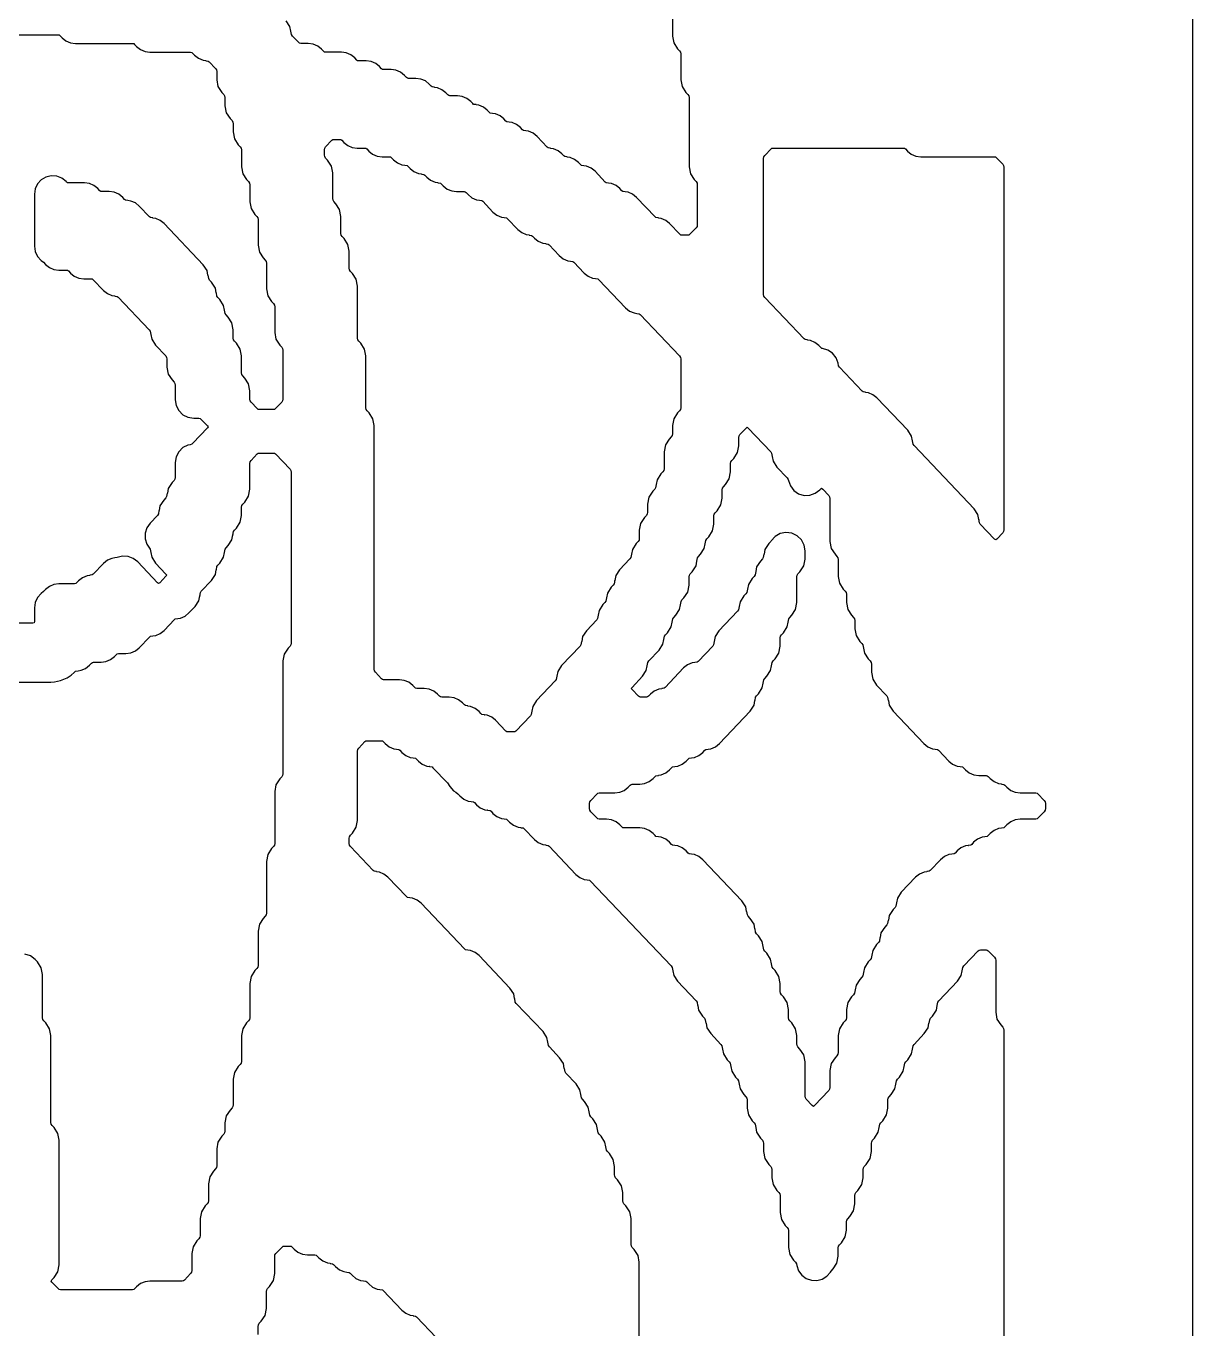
# Model space of a CAD drawing. Header units: millimetres. Extents: x 10 to 410, y 18 to 283.
# Drawn here: x 179.63 to 211.27, y 215.63 to 250.95 of the extents above; entities that cross this region are included whole.
import ezdxf

# ---------------------------------------------------------------- set-up
doc = ezdxf.new("R2010")
doc.units = ezdxf.units.MM
doc.layers.add('CUT', color=1, linetype='Continuous')

msp = doc.modelspace()

# ---------------------------------------------------------------- linework, layer by layer
at = {"layer": 'CUT'}
for points in [[(190.134, 157), (198.134, 157), (198.134, 160), (211.2679, 160), (211.2679, 280), (198.134, 280), (198.134, 283), (190.134, 283), (190.134, 280), (169.134, 280), (169.134, 283), (161.134, 283), (161.134, 280), (148, 280), (148, 160), (161.134, 160), (161.134, 157), (169.134, 157), (169.134, 160), (190.134, 160)], [(187.9805, 247.8819), (188.1375, 247.8819), (188.1694, 247.8775), (188.1946, 247.8573), (188.2481, 247.801), (188.3533, 247.7168), (188.477, 247.6637), (188.6105, 247.6456), (188.8115, 247.6456), (188.8434, 247.6412), (188.8686, 247.6211), (188.9221, 247.5648), (189.0273, 247.4805), (189.151, 247.4274), (189.2845, 247.4093), (189.4855, 247.4093), (189.5174, 247.4049), (189.5426, 247.3848), (189.5961, 247.3285), (189.7013, 247.2442), (189.825, 247.1911), (189.9017, 247.1807), (189.9013, 247.1776), (189.9668, 247.1687), (189.9919, 247.1485), (190.0455, 247.0922), (190.1506, 247.008), (190.2744, 246.9549), (190.351, 246.9444), (190.3506, 246.9413), (190.4161, 246.9324), (190.4413, 246.9122), (190.4948, 246.8559), (190.5999, 246.7717), (190.7237, 246.7186), (190.8004, 246.7081), (190.8, 246.705), (190.8654, 246.6961), (190.8906, 246.6759), (190.9441, 246.6196), (191.0493, 246.5354), (191.173, 246.4823), (191.3065, 246.4641), (191.5075, 246.4641), (191.5394, 246.4598), (191.5646, 246.4396), (191.6181, 246.3833), (191.7233, 246.2991), (191.847, 246.246), (191.9237, 246.2356), (191.9233, 246.2324), (191.9888, 246.2235), (192.0139, 246.2033), (192.2921, 245.9107), (192.3973, 245.8265), (192.521, 245.7734), (192.5977, 245.763), (192.5973, 245.7598), (192.6628, 245.7509), (192.6879, 245.7308), (192.9661, 245.4382), (193.0713, 245.3539), (193.195, 245.3008), (193.2717, 245.2904), (193.2713, 245.2873), (193.3368, 245.2784), (193.3619, 245.2582), (193.4155, 245.2019), (193.5206, 245.1177), (193.6444, 245.0646), (193.721, 245.0541), (193.7206, 245.051), (193.7861, 245.0421), (193.8113, 245.0219), (194.0895, 244.7293), (194.1946, 244.6451), (194.3184, 244.592), (194.395, 244.5816), (194.3946, 244.5784), (194.4601, 244.5695), (194.4853, 244.5493), (194.7635, 244.2567), (194.8686, 244.1725), (194.9924, 244.1194), (195.069, 244.109), (195.0686, 244.1058), (195.1341, 244.0969), (195.1593, 244.0768), (195.8868, 243.3116), (195.9919, 243.2274), (196.1157, 243.1743), (196.1924, 243.1638), (196.1919, 243.1607), (196.2574, 243.1518), (196.2826, 243.1316), (197.3498, 242.0092), (197.3741, 241.9713), (197.3826, 241.927), (197.3826, 240.6046), (197.3741, 240.5604), (197.3498, 240.5224), (197.2956, 240.4654), (197.1936, 240.3064), (197.158, 240.1209), (197.158, 239.8958), (197.1494, 239.8515), (197.1251, 239.8136), (197.0709, 239.7566), (196.969, 239.5976), (196.9333, 239.4121), (196.9333, 238.9506), (196.9248, 238.9064), (196.9005, 238.8684), (196.8463, 238.8114), (196.7443, 238.6524), (196.7197, 238.5244), (196.7176, 238.5248), (196.7001, 238.4338), (196.6758, 238.3958), (196.6216, 238.3389), (196.5196, 238.1798), (196.484, 237.9943), (196.484, 237.7692), (196.4754, 237.7249), (196.4511, 237.687), (196.3969, 237.63), (196.295, 237.471), (196.2593, 237.2855), (196.2593, 237.0603), (196.2508, 237.0161), (196.2265, 236.9781), (196.1723, 236.9211), (196.0703, 236.7621), (196.0457, 236.6341), (196.0436, 236.6345), (196.0261, 236.5435), (196.0018, 236.5055), (195.7229, 236.2123), (195.621, 236.0533), (195.5964, 235.9253), (195.5943, 235.9257), (195.5768, 235.8346), (195.5525, 235.7967), (195.4983, 235.7397), (195.3963, 235.5807), (195.3717, 235.4527), (195.3696, 235.4531), (195.3521, 235.3621), (195.3278, 235.3241), (195.2736, 235.2671), (195.1716, 235.1081), (195.147, 234.9801), (195.145, 234.9805), (195.1274, 234.8895), (195.1031, 234.8515), (194.8243, 234.5583), (194.7223, 234.3992), (194.6977, 234.2713), (194.6956, 234.2717), (194.6781, 234.1806), (194.6538, 234.1427), (194.1503, 233.6131), (194.0483, 233.4541), (194.0237, 233.3261), (194.0216, 233.3265), (194.0041, 233.2355), (193.9798, 233.1975), (193.4763, 232.668), (193.3743, 232.5089), (193.3497, 232.381), (193.3476, 232.3814), (193.3301, 232.2903), (193.3058, 232.2524), (192.9126, 231.8389), (192.8874, 231.8187), (192.8555, 231.8143), (192.6985, 231.8143), (192.6665, 231.8187), (192.6413, 231.8389), (192.3631, 232.1315), (192.258, 232.2157), (192.1342, 232.2688), (192.0575, 232.2792), (192.058, 232.2824), (191.9925, 232.2913), (191.9673, 232.3114), (191.9138, 232.3677), (191.8087, 232.452), (191.6849, 232.5051), (191.6082, 232.5155), (191.6086, 232.5187), (191.5432, 232.5276), (191.518, 232.5477), (191.4645, 232.604), (191.3593, 232.6882), (191.2356, 232.7414), (191.1021, 232.7595), (190.9011, 232.7595), (190.8692, 232.7638), (190.844, 232.784), (190.7905, 232.8403), (190.6853, 232.9245), (190.5616, 232.9776), (190.4281, 232.9958), (190.2271, 232.9958), (190.1952, 233.0001), (190.17, 233.0203), (190.1165, 233.0766), (190.0113, 233.1608), (189.8876, 233.2139), (189.7541, 233.2321), (189.3285, 233.2321), (189.2965, 233.2364), (189.2713, 233.2566), (189.1028, 233.4338), (189.0785, 233.4718), (189.07, 233.516), (189.07, 240.1209), (189.0343, 240.3064), (188.9323, 240.4654), (188.8781, 240.5224), (188.8538, 240.5604), (188.8453, 240.6046), (188.8453, 242.0112), (188.8096, 242.1967), (188.7077, 242.3557), (188.6535, 242.4127), (188.6291, 242.4507), (188.6206, 242.4949), (188.6206, 243.9015), (188.5849, 244.087), (188.483, 244.246), (188.4288, 244.303), (188.4045, 244.341), (188.396, 244.3852), (188.396, 244.8467), (188.3603, 245.0322), (188.2583, 245.1912), (188.2041, 245.2482), (188.1798, 245.2861), (188.1713, 245.3304), (188.1713, 245.7918), (188.1356, 245.9773), (188.0337, 246.1363), (187.9795, 246.1933), (187.9551, 246.2312), (187.9466, 246.2755), (187.9466, 246.9732), (187.9109, 247.1587), (187.809, 247.3178), (187.7548, 247.3747), (187.7305, 247.4127), (187.722, 247.4569), (187.722, 247.5979), (187.7305, 247.6422), (187.7548, 247.6801), (187.9233, 247.8573), (187.9485, 247.8775)], [(199.6621, 247.4438), (199.8306, 247.6211), (199.8558, 247.6412), (199.8878, 247.6456), (203.4148, 247.6456), (203.4468, 247.6412), (203.4719, 247.6211), (203.5255, 247.5648), (203.6306, 247.4805), (203.7544, 247.4274), (203.8878, 247.4093), (205.8861, 247.4093), (205.9181, 247.4049), (205.9433, 247.3848), (206.1118, 247.2075), (206.1361, 247.1696), (206.1446, 247.1253), (206.1446, 237.2966), (206.1361, 237.2523), (206.1118, 237.2144), (205.9479, 237.0421), (205.92, 237.0209), (205.892, 237.0421), (205.5035, 237.4507), (205.4791, 237.4886), (205.4616, 237.5797), (205.4596, 237.5793), (205.4349, 237.7073), (205.333, 237.8663), (203.7061, 239.5773), (203.6818, 239.6152), (203.6643, 239.7063), (203.6622, 239.7059), (203.6376, 239.8338), (203.5356, 239.9929), (202.6978, 240.8741), (202.5927, 240.9583), (202.4689, 241.0114), (202.3922, 241.0218), (202.3926, 241.025), (202.3272, 241.0339), (202.302, 241.0541), (201.6841, 241.7039), (201.6598, 241.7418), (201.6463, 241.8118), (201.5938, 241.9577), (201.4991, 242.0804), (201.3713, 242.1683), (201.2227, 242.2127), (201.2038, 242.2153), (201.1786, 242.2355), (201.1251, 242.2918), (201.02, 242.376), (200.8962, 242.4291), (200.8195, 242.4395), (200.82, 242.4427), (200.7545, 242.4516), (200.7293, 242.4718), (199.6621, 243.5942), (199.6378, 243.6321), (199.6293, 243.6763), (199.6293, 247.3616), (199.6378, 247.4059)], [(195.5954, 230.1603), (195.7289, 230.1785), (195.8527, 230.2316), (195.9578, 230.3158), (196.0113, 230.3721), (196.0365, 230.3923), (196.0685, 230.3966), (196.2694, 230.3966), (196.4029, 230.4148), (196.5267, 230.4679), (196.6318, 230.5521), (196.6853, 230.6084), (196.7105, 230.6286), (196.776, 230.6375), (196.7755, 230.6406), (196.8522, 230.6511), (196.976, 230.7042), (197.0811, 230.7884), (197.1346, 230.8447), (197.1598, 230.8649), (197.2253, 230.8738), (197.2249, 230.8769), (197.3016, 230.8873), (197.4253, 230.9404), (197.5304, 231.0247), (197.584, 231.081), (197.6092, 231.1011), (197.6746, 231.11), (197.6742, 231.1132), (197.7509, 231.1236), (197.8747, 231.1767), (197.9798, 231.261), (198.0333, 231.3173), (198.0585, 231.3374), (198.124, 231.3463), (198.1235, 231.3495), (198.2002, 231.3599), (198.324, 231.413), (198.4291, 231.4972), (199.267, 232.3784), (199.3689, 232.5375), (199.3936, 232.6654), (199.3956, 232.665), (199.4131, 232.7561), (199.4375, 232.794), (199.4916, 232.851), (199.5936, 233.01), (199.6182, 233.138), (199.6203, 233.1376), (199.6378, 233.2287), (199.6621, 233.2666), (199.7163, 233.3236), (199.8183, 233.4826), (199.8429, 233.6106), (199.845, 233.6102), (199.8625, 233.7012), (199.8868, 233.7392), (199.941, 233.7962), (200.0429, 233.9552), (200.0786, 234.1407), (200.0786, 234.3658), (200.0871, 234.4101), (200.1115, 234.448), (200.1656, 234.505), (200.2676, 234.664), (200.2922, 234.792), (200.2943, 234.7916), (200.3118, 234.8827), (200.3361, 234.9206), (200.3903, 234.9776), (200.4923, 235.1366), (200.528, 235.3221), (200.528, 236.0199), (200.5365, 236.0641), (200.5608, 236.102), (200.615, 236.159), (200.7169, 236.3181), (200.7526, 236.5036), (200.7526, 236.7248), (200.727, 236.8827), (200.6528, 237.0245), (200.5376, 237.1356), (200.3932, 237.2046), (200.2344, 237.2244), (200.0775, 237.1931), (199.9385, 237.1138), (199.8317, 236.9946), (199.8211, 236.9781), (199.7669, 236.9211), (199.665, 236.7621), (199.6404, 236.6341), (199.6383, 236.6345), (199.6208, 236.5435), (199.5965, 236.5055), (199.5423, 236.4486), (199.4403, 236.2895), (199.4157, 236.1616), (199.4136, 236.162), (199.3961, 236.0709), (199.3718, 236.033), (199.3176, 235.976), (199.2156, 235.817), (199.191, 235.689), (199.189, 235.6894), (199.1714, 235.5983), (199.1471, 235.5604), (199.0929, 235.5034), (198.991, 235.3444), (198.9664, 235.2164), (198.9643, 235.2168), (198.9468, 235.1258), (198.9225, 235.0878), (198.4189, 234.5583), (198.317, 234.3992), (198.2924, 234.2713), (198.2903, 234.2717), (198.2728, 234.1806), (198.2485, 234.1427), (197.8553, 233.7292), (197.8301, 233.709), (197.7646, 233.7001), (197.765, 233.6969), (197.6884, 233.6865), (197.5646, 233.6334), (197.4595, 233.5492), (196.9566, 233.0203), (196.9314, 233.0001), (196.8659, 232.9912), (196.8664, 232.9881), (196.7897, 232.9776), (196.6659, 232.9245), (196.5608, 232.8403), (196.5073, 232.784), (196.4821, 232.7638), (196.4501, 232.7595), (196.2931, 232.7595), (196.2612, 232.7638), (196.236, 232.784), (196.0609, 232.9682), (196.0417, 232.9958), (196.0609, 233.0234), (196.3463, 233.3236), (196.4483, 233.4826), (196.4729, 233.6106), (196.475, 233.6102), (196.4925, 233.7012), (196.5168, 233.7392), (196.7956, 234.0324), (196.8976, 234.1915), (196.9222, 234.3194), (196.9243, 234.319), (196.9418, 234.4101), (196.9661, 234.448), (197.0203, 234.505), (197.1223, 234.664), (197.1469, 234.792), (197.149, 234.7916), (197.1665, 234.8827), (197.1908, 234.9206), (197.245, 234.9776), (197.3469, 235.1366), (197.3716, 235.2646), (197.3736, 235.2642), (197.3911, 235.3552), (197.4155, 235.3932), (197.4696, 235.4502), (197.5716, 235.6092), (197.6073, 235.7947), (197.6073, 236.0199), (197.6158, 236.0641), (197.6401, 236.102), (197.6943, 236.159), (197.7963, 236.3181), (197.8209, 236.446), (197.823, 236.4456), (197.8405, 236.5367), (197.8648, 236.5746), (197.919, 236.6316), (198.0209, 236.7906), (198.0456, 236.9186), (198.0476, 236.9182), (198.0651, 237.0093), (198.0895, 237.0472), (198.1436, 237.1042), (198.2456, 237.2632), (198.2813, 237.4487), (198.2813, 237.6739), (198.2898, 237.7181), (198.3141, 237.7561), (198.3683, 237.813), (198.4703, 237.9721), (198.506, 238.1576), (198.506, 238.3827), (198.5145, 238.427), (198.5388, 238.4649), (198.593, 238.5219), (198.6949, 238.6809), (198.7306, 238.8664), (198.7306, 239.0916), (198.7391, 239.1358), (198.7635, 239.1738), (198.8176, 239.2308), (198.9196, 239.3898), (198.9553, 239.5753), (198.9553, 239.8004), (198.9638, 239.8447), (198.9881, 239.8826), (199.152, 240.055), (199.18, 240.0762), (199.2079, 240.055), (199.8211, 239.4101), (199.8454, 239.3721), (199.863, 239.2811), (199.865, 239.2815), (199.8896, 239.1535), (199.9916, 238.9945), (200.2705, 238.7012), (200.2948, 238.6633), (200.3011, 238.6305), (200.354, 238.4839), (200.4496, 238.3607), (200.5784, 238.2729), (200.728, 238.2291), (200.8838, 238.2334), (201.0307, 238.2856), (201.1544, 238.3804), (201.174, 238.4009), (201.202, 238.4222), (201.2299, 238.4009), (201.3938, 238.2286), (201.4181, 238.1907), (201.4266, 238.1464), (201.4266, 236.9761), (201.4623, 236.7906), (201.5643, 236.6316), (201.6184, 236.5746), (201.6428, 236.5367), (201.6513, 236.4924), (201.6513, 236.031), (201.687, 235.8455), (201.7889, 235.6865), (201.8431, 235.6295), (201.8674, 235.5915), (201.876, 235.5473), (201.876, 235.3221), (201.9116, 235.1366), (202.0136, 234.9776), (202.0678, 234.9206), (202.0921, 234.8827), (202.1006, 234.8384), (202.1006, 234.6133), (202.1363, 234.4278), (202.2383, 234.2687), (202.2924, 234.2118), (202.3168, 234.1738), (202.3343, 234.0828), (202.3364, 234.0832), (202.361, 233.9552), (202.4629, 233.7962), (202.5171, 233.7392), (202.5414, 233.7012), (202.55, 233.657), (202.55, 233.4318), (202.5856, 233.2463), (202.6876, 233.0873), (202.9664, 232.794), (202.9908, 232.7561), (203.0083, 232.665), (203.0104, 232.6654), (203.035, 232.5375), (203.1369, 232.3784), (203.9748, 231.4972), (204.0799, 231.413), (204.2037, 231.3599), (204.2804, 231.3495), (204.2799, 231.3463), (204.3454, 231.3374), (204.3706, 231.3173), (204.6488, 231.0247), (204.7539, 230.9404), (204.8777, 230.8873), (204.9544, 230.8769), (204.9539, 230.8738), (205.0194, 230.8649), (205.0446, 230.8447), (205.0981, 230.7884), (205.2032, 230.7042), (205.327, 230.6511), (205.4605, 230.6329), (205.6615, 230.6329), (205.6934, 230.6286), (205.7186, 230.6084), (205.7721, 230.5521), (205.8772, 230.4679), (206.001, 230.4148), (206.0777, 230.4043), (206.0773, 230.4012), (206.1428, 230.3923), (206.1679, 230.3721), (206.2215, 230.3158), (206.3266, 230.2316), (206.4503, 230.1785), (206.5838, 230.1603), (207.0095, 230.1603), (207.0414, 230.156), (207.0666, 230.1358), (207.2351, 229.9586), (207.2594, 229.9206), (207.2679, 229.8764), (207.2679, 229.7354), (207.2594, 229.6912), (207.2351, 229.6532), (207.0666, 229.476), (207.0414, 229.4558), (207.0095, 229.4515), (206.5838, 229.4515), (206.4503, 229.4333), (206.3266, 229.3802), (206.2215, 229.296), (206.1679, 229.2397), (206.1428, 229.2195), (206.0773, 229.2106), (206.0777, 229.2075), (206.001, 229.197), (205.8772, 229.1439), (205.7721, 229.0597), (205.7186, 229.0034), (205.6934, 228.9832), (205.6279, 228.9743), (205.6284, 228.9712), (205.5517, 228.9608), (205.4279, 228.9077), (205.3228, 228.8234), (205.2693, 228.7671), (205.2441, 228.747), (205.1786, 228.7381), (205.179, 228.7349), (205.1024, 228.7245), (204.9786, 228.6714), (204.8735, 228.5871), (204.8199, 228.5308), (204.7948, 228.5107), (204.7293, 228.5018), (204.7297, 228.4986), (204.653, 228.4882), (204.5292, 228.4351), (204.4241, 228.3509), (204.1459, 228.0583), (204.1208, 228.0381), (204.0553, 228.0292), (204.0557, 228.026), (203.979, 228.0156), (203.8552, 227.9625), (203.7501, 227.8783), (203.3616, 227.4697), (203.2596, 227.3106), (203.235, 227.1827), (203.233, 227.1831), (203.2154, 227.092), (203.1911, 227.0541), (203.1369, 226.9971), (203.035, 226.8381), (203.0104, 226.7101), (203.0083, 226.7105), (202.9908, 226.6194), (202.9664, 226.5815), (202.9123, 226.5245), (202.8103, 226.3655), (202.7857, 226.2375), (202.7836, 226.2379), (202.7661, 226.1469), (202.7418, 226.1089), (202.6876, 226.0519), (202.5856, 225.8929), (202.561, 225.7649), (202.559, 225.7653), (202.5414, 225.6743), (202.5171, 225.6363), (202.4629, 225.5794), (202.361, 225.4203), (202.3364, 225.2924), (202.3343, 225.2928), (202.3168, 225.2017), (202.2924, 225.1638), (202.2383, 225.1068), (202.1363, 224.9478), (202.1117, 224.8198), (202.1096, 224.8202), (202.0921, 224.7291), (202.0678, 224.6912), (202.0136, 224.6342), (201.9116, 224.4752), (201.876, 224.2897), (201.876, 224.0645), (201.8674, 224.0203), (201.8431, 223.9823), (201.7889, 223.9254), (201.687, 223.7663), (201.6513, 223.5808), (201.6513, 223.1194), (201.6428, 223.0751), (201.6184, 223.0372), (201.5643, 222.9802), (201.4623, 222.8212), (201.4266, 222.6357), (201.4266, 222.1742), (201.4181, 222.13), (201.3938, 222.092), (201.0053, 221.6834), (200.9773, 221.6622), (200.9493, 221.6834), (200.7855, 221.8558), (200.7611, 221.8937), (200.7526, 221.938), (200.7526, 222.872), (200.7169, 223.0575), (200.615, 223.2165), (200.5608, 223.2735), (200.5365, 223.3114), (200.528, 223.3557), (200.528, 223.5808), (200.4923, 223.7663), (200.3903, 223.9254), (200.3361, 223.9823), (200.3118, 224.0203), (200.3033, 224.0645), (200.3033, 224.2897), (200.2676, 224.4752), (200.1656, 224.6342), (200.1115, 224.6912), (200.0871, 224.7291), (200.0786, 224.7734), (200.0786, 224.9985), (200.0429, 225.1841), (199.941, 225.3431), (199.8868, 225.4001), (199.8625, 225.438), (199.845, 225.5291), (199.8429, 225.5287), (199.8183, 225.6566), (199.7163, 225.8157), (199.6621, 225.8726), (199.6378, 225.9106), (199.6203, 226.0016), (199.6182, 226.0012), (199.5936, 226.1292), (199.4916, 226.2882), (199.4375, 226.3452), (199.4131, 226.3831), (199.3956, 226.4742), (199.3936, 226.4738), (199.3689, 226.6018), (199.267, 226.7608), (199.2128, 226.8178), (199.1885, 226.8557), (199.171, 226.9468), (199.1689, 226.9464), (199.1443, 227.0744), (199.0423, 227.2334), (197.9798, 228.3509), (197.8747, 228.4351), (197.7509, 228.4882), (197.6742, 228.4986), (197.6746, 228.5018), (197.6092, 228.5107), (197.584, 228.5308), (197.5304, 228.5871), (197.4253, 228.6714), (197.3016, 228.7245), (197.2249, 228.7349), (197.2253, 228.7381), (197.1598, 228.747), (197.1346, 228.7671), (197.0811, 228.8234), (196.976, 228.9077), (196.8522, 228.9608), (196.7755, 228.9712), (196.776, 228.9743), (196.7105, 228.9832), (196.6853, 229.0034), (196.6318, 229.0597), (196.5267, 229.1439), (196.4029, 229.197), (196.2694, 229.2152), (195.8438, 229.2152), (195.8118, 229.2195), (195.7867, 229.2397), (195.7331, 229.296), (195.628, 229.3802), (195.5042, 229.4333), (195.3708, 229.4515), (195.1698, 229.4515), (195.1378, 229.4558), (195.1127, 229.476), (194.9441, 229.6532), (194.9198, 229.6912), (194.9113, 229.7354), (194.9113, 229.8764), (194.9198, 229.9206), (194.9441, 229.9586), (195.1127, 230.1358), (195.1378, 230.156), (195.1698, 230.1603)]]:
    msp.add_lwpolyline(points, close=True, dxfattribs=at)
for points in [[(197.158, 251.1422), (197.158, 250.6808), (197.1936, 250.4953), (197.2956, 250.3362), (197.3498, 250.2793), (197.3741, 250.2413), (197.3826, 250.1971), (197.3826, 249.4993), (197.4183, 249.3138), (197.5203, 249.1548), (197.5745, 249.0978), (197.5988, 249.0599), (197.6073, 249.0156), (197.6073, 247.1365), (197.643, 246.951), (197.7449, 246.7919), (197.7991, 246.735), (197.8234, 246.697), (197.832, 246.6528), (197.832, 245.5666), (197.8234, 245.5224), (197.7991, 245.4845), (197.6306, 245.3072), (197.6054, 245.287), (197.5735, 245.2827), (197.4165, 245.2827), (197.3845, 245.287), (197.3593, 245.3072), (197.0811, 245.5998), (196.976, 245.684), (196.8522, 245.7371), (196.7755, 245.7476), (196.776, 245.7507), (196.7105, 245.7596), (196.6853, 245.7798), (196.1824, 246.3087), (196.0773, 246.3929), (195.9536, 246.446), (195.8769, 246.4564), (195.8773, 246.4596), (195.8118, 246.4685), (195.7867, 246.4886), (195.7331, 246.545), (195.628, 246.6292), (195.5042, 246.6823), (195.4275, 246.6927), (195.428, 246.6959), (195.3625, 246.7048), (195.3373, 246.7249), (195.0591, 247.0175), (194.954, 247.1017), (194.8302, 247.1549), (194.7535, 247.1653), (194.754, 247.1684), (194.6885, 247.1773), (194.6633, 247.1975), (194.6098, 247.2538), (194.5047, 247.338), (194.3809, 247.3911), (194.3042, 247.4016), (194.3046, 247.4047), (194.2392, 247.4136), (194.214, 247.4338), (194.1605, 247.4901), (194.0553, 247.5743), (193.9316, 247.6274), (193.8549, 247.6379), (193.8553, 247.641), (193.7898, 247.6499), (193.7647, 247.6701), (193.4865, 247.9627), (193.3813, 248.0469), (193.2576, 248.1), (193.1809, 248.1104), (193.1813, 248.1136), (193.1158, 248.1225), (193.0907, 248.1427), (193.0371, 248.199), (192.932, 248.2832), (192.8082, 248.3363), (192.7315, 248.3467), (192.732, 248.3499), (192.6665, 248.3588), (192.6413, 248.3789), (192.5878, 248.4352), (192.4827, 248.5195), (192.3589, 248.5726), (192.2822, 248.583), (192.2826, 248.5862), (192.2172, 248.5951), (192.192, 248.6152), (192.1385, 248.6715), (192.0333, 248.7558), (191.9096, 248.8089), (191.8329, 248.8193), (191.8333, 248.8224), (191.7678, 248.8313), (191.7427, 248.8515), (191.6891, 248.9078), (191.584, 248.992), (191.4602, 249.0451), (191.3268, 249.0633), (191.1258, 249.0633), (191.0938, 249.0676), (191.0687, 249.0878), (191.0151, 249.1441), (190.91, 249.2283), (190.7862, 249.2814), (190.7095, 249.2919), (190.71, 249.295), (190.6445, 249.3039), (190.6193, 249.3241), (190.5658, 249.3804), (190.4607, 249.4646), (190.3369, 249.5177), (190.2034, 249.5359), (190.0025, 249.5359), (189.9705, 249.5402), (189.9453, 249.5604), (189.8918, 249.6167), (189.7867, 249.7009), (189.6629, 249.754), (189.5294, 249.7722), (189.3285, 249.7722), (189.2965, 249.7765), (189.2713, 249.7967), (189.2178, 249.853), (189.1127, 249.9372), (188.9889, 249.9903), (188.8554, 250.0084), (188.6545, 250.0084), (188.6225, 250.0128), (188.5973, 250.033), (188.5438, 250.0893), (188.4387, 250.1735), (188.3149, 250.2266), (188.1814, 250.2447), (187.7558, 250.2447), (187.7238, 250.2491), (187.6987, 250.2692), (187.6451, 250.3255), (187.54, 250.4098), (187.4162, 250.4629), (187.2828, 250.481), (187.0818, 250.481), (187.0498, 250.4854), (187.0247, 250.5055), (186.8561, 250.6828), (186.8318, 250.7207), (186.8143, 250.8118), (186.8122, 250.8114), (186.7876, 250.9393), (186.6857, 251.0984)], [(178.0951, 250.7173), (180.4988, 250.7173), (180.5308, 250.713), (180.5559, 250.6928), (180.6095, 250.6365), (180.7146, 250.5523), (180.8384, 250.4992), (180.9718, 250.481), (182.5208, 250.481), (182.5528, 250.4767), (182.5779, 250.4565), (182.6315, 250.4002), (182.7366, 250.316), (182.8604, 250.2629), (182.9938, 250.2447), (184.0935, 250.2447), (184.1254, 250.2404), (184.1506, 250.2202), (184.2041, 250.1639), (184.3093, 250.0797), (184.433, 250.0266), (184.5097, 250.0162), (184.5093, 250.013), (184.5748, 250.0041), (184.5999, 249.9839), (184.7685, 249.8067), (184.7928, 249.7688), (184.8013, 249.7245), (184.8013, 249.4993), (184.837, 249.3138), (184.939, 249.1548), (184.9931, 249.0978), (185.0175, 249.0599), (185.026, 249.0156), (185.026, 248.7905), (185.0617, 248.605), (185.1636, 248.4459), (185.2178, 248.389), (185.2421, 248.351), (185.2506, 248.3068), (185.2506, 248.0816), (185.2863, 247.8961), (185.3883, 247.7371), (185.4425, 247.6801), (185.4668, 247.6422), (185.4753, 247.5979), (185.4753, 247.1365), (185.511, 246.951), (185.613, 246.7919), (185.6671, 246.735), (185.6915, 246.697), (185.7, 246.6528), (185.7, 246.1913), (185.7357, 246.0058), (185.8376, 245.8468), (185.8918, 245.7898), (185.9161, 245.7519), (185.9246, 245.7076), (185.9246, 245.0099), (185.9603, 244.8244), (186.0623, 244.6654), (186.1165, 244.6084), (186.1408, 244.5704), (186.1493, 244.5262), (186.1493, 243.8285), (186.185, 243.6429), (186.287, 243.4839), (186.3411, 243.4269), (186.3655, 243.389), (186.374, 243.3447), (186.374, 242.647), (186.4097, 242.4615), (186.5116, 242.3025), (186.5658, 242.2455), (186.5901, 242.2076), (186.5986, 242.1633), (186.5986, 240.8409), (186.5901, 240.7967), (186.5658, 240.7587), (186.3973, 240.5815), (186.3721, 240.5613), (186.3401, 240.557), (185.9585, 240.557), (185.9265, 240.5613), (185.9013, 240.5815), (185.7328, 240.7587), (185.7085, 240.7967), (185.7, 240.8409), (185.7, 241.0661), (185.6643, 241.2516), (185.5623, 241.4106), (185.5081, 241.4676), (185.4838, 241.5055), (185.4753, 241.5498), (185.4753, 242.0112), (185.4396, 242.1967), (185.3377, 242.3557), (185.2835, 242.4127), (185.2591, 242.4507), (185.2506, 242.4949), (185.2506, 242.7201), (185.215, 242.9056), (185.113, 243.0646), (185.0588, 243.1216), (185.0345, 243.1595), (185.017, 243.2506), (185.0149, 243.2502), (184.9903, 243.3781), (184.8883, 243.5372), (184.8341, 243.5942), (184.8098, 243.6321), (184.7923, 243.7231), (184.7902, 243.7227), (184.7656, 243.8507), (184.6637, 244.0097), (184.6095, 244.0667), (184.5851, 244.1047), (184.5676, 244.1957), (184.5656, 244.1953), (184.541, 244.3233), (184.439, 244.4823), (183.3765, 245.5998), (183.2714, 245.684), (183.1476, 245.7371), (183.0709, 245.7476), (183.0713, 245.7507), (183.0058, 245.7596), (182.9807, 245.7798), (182.7025, 246.0724), (182.5974, 246.1566), (182.4736, 246.2097), (182.3969, 246.2201), (182.3973, 246.2233), (182.3318, 246.2322), (182.3067, 246.2524), (182.2531, 246.3087), (182.148, 246.3929), (182.0242, 246.446), (181.8908, 246.4641), (181.6898, 246.4641), (181.6578, 246.4685), (181.6327, 246.4886), (181.5791, 246.545), (181.474, 246.6292), (181.3502, 246.6823), (181.2168, 246.7004), (180.7911, 246.7004), (180.7592, 246.7048), (180.734, 246.7249), (180.721, 246.7386), (180.604, 246.8297), (180.4654, 246.8825), (180.3175, 246.8924), (180.1731, 246.8584), (180.0451, 246.7836), (179.9447, 246.6745), (179.8806, 246.5407), (179.8586, 246.3941), (179.8586, 244.9881), (179.8807, 244.8411), (179.9451, 244.7071), (180.046, 244.5979), (180.1066, 244.5493), (180.1602, 244.493), (180.2653, 244.4088), (180.389, 244.3557), (180.5225, 244.3376), (180.7235, 244.3376), (180.7554, 244.3332), (180.7806, 244.313), (180.8342, 244.2567), (180.9393, 244.1725), (181.063, 244.1194), (181.1965, 244.1013), (181.3975, 244.1013), (181.4294, 244.0969), (181.4546, 244.0768), (181.7328, 243.7842), (181.8379, 243.6999), (181.9617, 243.6468), (182.0384, 243.6364), (182.038, 243.6332), (182.1034, 243.6243), (182.1286, 243.6042), (182.9711, 242.7181), (182.9955, 242.6801), (183.013, 242.5891), (183.015, 242.5895), (183.0397, 242.4615), (183.1416, 242.3025), (183.4205, 242.0092), (183.4448, 241.9713), (183.4533, 241.927), (183.4533, 241.7019), (183.489, 241.5164), (183.591, 241.3573), (183.6451, 241.3004), (183.6695, 241.2624), (183.678, 241.2182), (183.678, 240.8207), (183.7024, 240.6662), (183.7735, 240.5268), (183.8841, 240.4162), (184.0235, 240.3451), (184.178, 240.3207), (184.3181, 240.3207), (184.3501, 240.3163), (184.3753, 240.2962), (184.5504, 240.112), (184.5696, 240.0844), (184.5504, 240.0568), (184.1553, 239.6413), (184.1242, 239.6177), (184.0801, 239.6029), (184.0235, 239.5939), (183.8841, 239.5229), (183.7735, 239.4123), (183.7024, 239.2729), (183.678, 239.1184), (183.678, 238.7143), (183.6695, 238.6701), (183.6451, 238.6321), (183.591, 238.5751), (183.489, 238.4161), (183.4644, 238.2881), (183.4623, 238.2885), (183.4448, 238.1975), (183.4205, 238.1596), (183.3663, 238.1026), (183.2643, 237.9435), (183.2397, 237.8156), (183.2376, 237.816), (183.2201, 237.7249), (183.1958, 237.687), (182.9946, 237.4753), (182.908, 237.351), (182.8627, 237.2065), (182.8627, 237.0551), (182.908, 236.9106), (182.9482, 236.8528), (182.9454, 236.851), (182.9955, 236.773), (183.013, 236.6819), (183.015, 236.6823), (183.0397, 236.5543), (183.1416, 236.3953), (183.4271, 236.0951), (183.4463, 236.0675), (183.4271, 236.0399), (183.2566, 235.8607), (183.2286, 235.8394), (183.2006, 235.8607), (182.6608, 236.4284), (182.5411, 236.521), (182.3991, 236.5736), (182.2479, 236.5813), (182.1079, 236.545), (182.038, 236.5355), (182.0384, 236.5324), (181.9617, 236.5219), (181.8379, 236.4688), (181.7328, 236.3846), (181.4546, 236.092), (181.4294, 236.0719), (181.364, 236.063), (181.3644, 236.0598), (181.2877, 236.0494), (181.1639, 235.9963), (181.0588, 235.912), (181.0053, 235.8557), (180.9801, 235.8356), (180.9481, 235.8312), (180.5225, 235.8312), (180.389, 235.8131), (180.2653, 235.76), (180.1602, 235.6758), (180.1066, 235.6195), (180.046, 235.5709), (179.9451, 235.4617), (179.8807, 235.3277), (179.8586, 235.1807), (179.8586, 234.8077), (179.8533, 234.7737), (179.8193, 234.7684), (179.224, 234.7684)], [(178.7845, 233.1684), (180.3094, 233.1684), (180.4069, 233.178), (180.5672, 233.2098), (180.7475, 233.2845), (180.8538, 233.3556), (180.941, 233.4295), (180.9715, 233.4621), (181.0497, 233.475), (181.0495, 233.4762), (181.1256, 233.4865), (181.2494, 233.5396), (181.3545, 233.6238), (181.408, 233.6801), (181.4332, 233.7003), (181.4651, 233.7046), (181.6661, 233.7046), (181.7996, 233.7228), (181.9234, 233.7759), (182.0285, 233.8601), (182.082, 233.9164), (182.1072, 233.9366), (182.1391, 233.9409), (182.3401, 233.9409), (182.4736, 233.9591), (182.5974, 234.0122), (182.7025, 234.0964), (182.9807, 234.389), (183.0058, 234.4092), (183.0713, 234.4181), (183.0709, 234.4212), (183.1476, 234.4316), (183.2714, 234.4848), (183.3765, 234.569), (183.6547, 234.8616), (183.6798, 234.8817), (183.7453, 234.8906), (183.7449, 234.8938), (183.8216, 234.9042), (183.9453, 234.9573), (184.0505, 235.0415), (184.2143, 235.2139), (184.3163, 235.3729), (184.3409, 235.5009), (184.343, 235.5005), (184.3605, 235.5915), (184.3848, 235.6295), (184.6637, 235.9227), (184.7656, 236.0818), (184.7902, 236.2097), (184.7923, 236.2093), (184.8098, 236.3004), (184.8341, 236.3383), (184.8883, 236.3953), (184.9903, 236.5543), (185.0149, 236.6823), (185.017, 236.6819), (185.0345, 236.773), (185.0588, 236.8109), (185.113, 236.8679), (185.215, 237.0269), (185.2396, 237.1549), (185.2416, 237.1545), (185.2591, 237.2455), (185.2835, 237.2835), (185.3377, 237.3405), (185.4396, 237.4995), (185.4753, 237.685), (185.4753, 237.9102), (185.4838, 237.9544), (185.5081, 237.9923), (185.5623, 238.0493), (185.6643, 238.2084), (185.7, 238.3939), (185.7, 239.0916), (185.7085, 239.1358), (185.7328, 239.1738), (185.9013, 239.351), (185.9265, 239.3712), (185.9585, 239.3755), (186.3401, 239.3755), (186.3721, 239.3712), (186.3973, 239.351), (186.7905, 238.9375), (186.8148, 238.8996), (186.8233, 238.8553), (186.8233, 234.2249), (186.8148, 234.1806), (186.7905, 234.1427), (186.7363, 234.0857), (186.6343, 233.9267), (186.5986, 233.7412), (186.5986, 230.6806), (186.5901, 230.6363), (186.5658, 230.5984), (186.5116, 230.5414), (186.4097, 230.3824), (186.374, 230.1969), (186.374, 228.7903), (186.3655, 228.746), (186.3411, 228.7081), (186.287, 228.6511), (186.185, 228.4921), (186.1493, 228.3066), (186.1493, 226.9), (186.1408, 226.8557), (186.1165, 226.8178), (186.0623, 226.7608), (185.9603, 226.6018), (185.9246, 226.4163), (185.9246, 225.4823), (185.9161, 225.438), (185.8918, 225.4001), (185.8376, 225.3431), (185.7357, 225.1841), (185.7, 224.9985), (185.7, 224.0645), (185.6915, 224.0203), (185.6671, 223.9823), (185.613, 223.9254), (185.511, 223.7663), (185.4753, 223.5808), (185.4753, 222.8831), (185.4668, 222.8388), (185.4425, 222.8009), (185.3883, 222.7439), (185.2863, 222.5849), (185.2506, 222.3994), (185.2506, 221.7017), (185.2421, 221.6574), (185.2178, 221.6195), (185.1636, 221.5625), (185.0617, 221.4035), (185.026, 221.218), (185.026, 220.9928), (185.0175, 220.9485), (184.9931, 220.9106), (184.939, 220.8536), (184.837, 220.6946), (184.8013, 220.5091), (184.8013, 220.0477), (184.7928, 220.0034), (184.7685, 219.9655), (184.7143, 219.9085), (184.6123, 219.7495), (184.5766, 219.564), (184.5766, 219.1025), (184.5681, 219.0583), (184.5438, 219.0203), (184.4896, 218.9633), (184.3877, 218.8043), (184.352, 218.6188), (184.352, 218.1574), (184.3435, 218.1131), (184.3191, 218.0752), (184.265, 218.0182), (184.163, 217.8592), (184.1273, 217.6737), (184.1273, 217.2122), (184.1188, 217.168), (184.0945, 217.13), (183.9259, 216.9528), (183.9008, 216.9326), (183.8688, 216.9283), (182.9938, 216.9283), (182.8604, 216.9101), (182.7366, 216.857), (182.6315, 216.7728), (182.5779, 216.7165), (182.5528, 216.6963), (182.5208, 216.692), (180.5665, 216.692), (180.5345, 216.6963), (180.5093, 216.7165), (180.3342, 216.9007), (180.315, 216.9283), (180.3342, 216.9559), (180.395, 217.0198), (180.497, 217.1788), (180.5326, 217.3643), (180.5326, 220.7454), (180.497, 220.9309), (180.395, 221.0899), (180.3408, 221.1469), (180.3165, 221.1848), (180.308, 221.2291), (180.308, 223.5808), (180.2723, 223.7663), (180.1703, 223.9254), (180.1161, 223.9823), (180.0918, 224.0203), (180.0833, 224.0645), (180.0833, 225.2348), (180.0476, 225.4203), (179.9457, 225.5794), (179.884, 225.6442), (179.7553, 225.7417), (179.6023, 225.7931)], [(196.2593, 212.6386), (196.2593, 217.4374), (196.2236, 217.6229), (196.1216, 217.7819), (196.0675, 217.8389), (196.0431, 217.8768), (196.0346, 217.9211), (196.0346, 218.6188), (195.9989, 218.8043), (195.897, 218.9633), (195.8428, 219.0203), (195.8185, 219.0583), (195.81, 219.1025), (195.81, 219.3277), (195.7743, 219.5132), (195.6723, 219.6722), (195.6181, 219.7292), (195.5938, 219.7671), (195.5853, 219.8114), (195.5853, 220.0365), (195.5496, 220.222), (195.4476, 220.3811), (195.3935, 220.438), (195.3691, 220.476), (195.3516, 220.567), (195.3496, 220.5666), (195.3249, 220.6946), (195.223, 220.8536), (195.1688, 220.9106), (195.1445, 220.9485), (195.127, 221.0396), (195.1249, 221.0392), (195.1003, 221.1672), (194.9983, 221.3262), (194.9441, 221.3832), (194.9198, 221.4211), (194.9023, 221.5122), (194.9002, 221.5118), (194.8756, 221.6398), (194.7736, 221.7988), (194.7195, 221.8558), (194.6951, 221.8937), (194.6776, 221.9847), (194.6756, 221.9844), (194.6509, 222.1123), (194.549, 222.2714), (194.2701, 222.5646), (194.2458, 222.6026), (194.2283, 222.6936), (194.2262, 222.6932), (194.2016, 222.8212), (194.0996, 222.9802), (193.8208, 223.2735), (193.7965, 223.3114), (193.779, 223.4025), (193.7769, 223.4021), (193.7523, 223.53), (193.6503, 223.6891), (192.9221, 224.4549), (192.8978, 224.4929), (192.8803, 224.5839), (192.8782, 224.5835), (192.8536, 224.7115), (192.7516, 224.8705), (191.9138, 225.7517), (191.8087, 225.8359), (191.6849, 225.889), (191.6082, 225.8995), (191.6086, 225.9026), (191.5432, 225.9115), (191.518, 225.9317), (190.3411, 227.1694), (190.236, 227.2536), (190.1122, 227.3068), (190.0355, 227.3172), (190.036, 227.3203), (189.9705, 227.3292), (189.9453, 227.3494), (189.4425, 227.8783), (189.3373, 227.9625), (189.2136, 228.0156), (189.1369, 228.026), (189.1373, 228.0292), (189.0718, 228.0381), (189.0467, 228.0583), (188.4288, 228.7081), (188.4045, 228.746), (188.396, 228.7903), (188.396, 228.9312), (188.4045, 228.9755), (188.4288, 229.0134), (188.483, 229.0704), (188.5849, 229.2294), (188.6206, 229.415), (188.6206, 231.2941), (188.6291, 231.3384), (188.6535, 231.3763), (188.822, 231.5535), (188.8472, 231.5737), (188.8791, 231.5781), (189.2608, 231.5781), (189.2928, 231.5737), (189.3179, 231.5535), (189.3715, 231.4972), (189.4766, 231.413), (189.6004, 231.3599), (189.6771, 231.3495), (189.6766, 231.3463), (189.7421, 231.3374), (189.7673, 231.3173), (189.8208, 231.261), (189.9259, 231.1767), (190.0497, 231.1236), (190.1264, 231.1132), (190.126, 231.11), (190.1914, 231.1011), (190.2166, 231.081), (190.2701, 231.0247), (190.3753, 230.9404), (190.499, 230.8873), (190.5757, 230.8769), (190.5753, 230.8738), (190.6408, 230.8649), (190.6659, 230.8447), (191.0591, 230.4312), (191.1225, 230.3323), (191.2202, 230.2207), (191.2809, 230.1831), (191.3399, 230.1358), (191.3935, 230.0795), (191.4986, 229.9953), (191.6224, 229.9422), (191.699, 229.9318), (191.6986, 229.9286), (191.7641, 229.9197), (191.7893, 229.8995), (191.8428, 229.8432), (191.9479, 229.759), (192.0717, 229.7059), (192.1484, 229.6955), (192.148, 229.6923), (192.2134, 229.6834), (192.2386, 229.6632), (192.2921, 229.6069), (192.3973, 229.5227), (192.521, 229.4696), (192.5977, 229.4592), (192.5973, 229.456), (192.6628, 229.4471), (192.6879, 229.427), (192.7415, 229.3707), (192.8466, 229.2864), (192.9704, 229.2333), (193.047, 229.2229), (193.0466, 229.2197), (193.1121, 229.2108), (193.1373, 229.1907), (193.4155, 228.8981), (193.5206, 228.8139), (193.6444, 228.7608), (193.721, 228.7503), (193.7206, 228.7472), (193.7861, 228.7383), (193.8113, 228.7181), (194.5388, 227.9529), (194.6439, 227.8687), (194.7677, 227.8156), (194.8444, 227.8052), (194.8439, 227.802), (194.9094, 227.7931), (194.9346, 227.773), (197.1251, 225.4691), (197.1494, 225.4312), (197.167, 225.3401), (197.169, 225.3405), (197.1936, 225.2126), (197.2956, 225.0535), (197.7991, 224.524), (197.8234, 224.4861), (197.841, 224.395), (197.843, 224.3954), (197.8676, 224.2674), (197.9696, 224.1084), (198.0238, 224.0514), (198.0481, 224.0135), (198.0656, 223.9224), (198.0677, 223.9228), (198.0923, 223.7948), (198.1943, 223.6358), (198.4731, 223.3426), (198.4974, 223.3046), (198.515, 223.2136), (198.517, 223.214), (198.5416, 223.086), (198.6436, 222.927), (198.6978, 222.87), (198.7221, 222.832), (198.7396, 222.741), (198.7417, 222.7414), (198.7663, 222.6134), (198.8683, 222.4544), (198.9225, 222.3974), (198.9468, 222.3595), (198.9643, 222.2684), (198.9664, 222.2688), (198.991, 222.1408), (199.0929, 221.9818), (199.1471, 221.9248), (199.1714, 221.8869), (199.18, 221.8426), (199.18, 221.6175), (199.2156, 221.432), (199.3176, 221.273), (199.3718, 221.216), (199.3961, 221.178), (199.4136, 221.087), (199.4157, 221.0874), (199.4403, 220.9594), (199.5423, 220.8004), (199.5965, 220.7434), (199.6208, 220.7055), (199.6293, 220.6612), (199.6293, 220.436), (199.665, 220.2505), (199.7669, 220.0915), (199.8211, 220.0345), (199.8454, 219.9966), (199.854, 219.9523), (199.854, 219.7272), (199.8896, 219.5417), (199.9916, 219.3827), (200.0458, 219.3257), (200.0701, 219.2877), (200.0786, 219.2435), (200.0786, 218.782), (200.1143, 218.5965), (200.2163, 218.4375), (200.2705, 218.3805), (200.2948, 218.3426), (200.3033, 218.2983), (200.3033, 217.8369), (200.339, 217.6514), (200.4409, 217.4924), (200.4951, 217.4354), (200.5194, 217.3974), (200.5293, 217.3461), (200.5786, 217.2062), (200.6668, 217.087), (200.786, 216.9988), (200.9259, 216.9495), (201.074, 216.9434), (201.2175, 216.981), (201.3436, 217.0591), (201.4412, 217.1707), (201.4595, 217.1991), (201.5136, 217.2561), (201.6156, 217.4151), (201.6513, 217.6006), (201.6513, 217.8258), (201.6598, 217.87), (201.6841, 217.908), (201.7383, 217.9649), (201.8403, 218.124), (201.876, 218.3095), (201.876, 218.5346), (201.8845, 218.5789), (201.9088, 218.6168), (201.963, 218.6738), (202.0649, 218.8328), (202.1006, 219.0183), (202.1006, 219.2435), (202.1091, 219.2877), (202.1335, 219.3257), (202.1876, 219.3827), (202.2896, 219.5417), (202.3253, 219.7272), (202.3253, 219.9523), (202.3338, 219.9966), (202.3581, 220.0345), (202.4123, 220.0915), (202.5143, 220.2505), (202.55, 220.436), (202.55, 220.6612), (202.5585, 220.7055), (202.5828, 220.7434), (202.637, 220.8004), (202.7389, 220.9594), (202.7636, 221.0874), (202.7656, 221.087), (202.7831, 221.178), (202.8075, 221.216), (202.8616, 221.273), (202.9636, 221.432), (202.9993, 221.6175), (202.9993, 221.8426), (203.0078, 221.8869), (203.0321, 221.9248), (203.0863, 221.9818), (203.1883, 222.1408), (203.2129, 222.2688), (203.215, 222.2684), (203.2325, 222.3595), (203.2568, 222.3974), (203.311, 222.4544), (203.4129, 222.6134), (203.4376, 222.7414), (203.4396, 222.741), (203.4571, 222.832), (203.4815, 222.87), (203.5356, 222.927), (203.6376, 223.086), (203.6622, 223.214), (203.6643, 223.2136), (203.6818, 223.3046), (203.7061, 223.3426), (203.985, 223.6358), (204.0869, 223.7948), (204.1116, 223.9228), (204.1136, 223.9224), (204.1311, 224.0135), (204.1555, 224.0514), (204.2096, 224.1084), (204.3116, 224.2674), (204.3362, 224.3954), (204.3383, 224.395), (204.3558, 224.4861), (204.3801, 224.524), (204.8836, 225.0535), (204.9856, 225.2126), (205.0102, 225.3405), (205.0123, 225.3401), (205.0298, 225.4312), (205.0541, 225.4691), (205.4473, 225.8827), (205.4725, 225.9028), (205.5044, 225.9072), (205.6615, 225.9072), (205.6934, 225.9028), (205.7186, 225.8827), (205.8871, 225.7054), (205.9114, 225.6675), (205.92, 225.6232), (205.92, 224.2166), (205.9556, 224.0311), (206.0576, 223.8721), (206.1118, 223.8151), (206.1361, 223.7772), (206.1446, 223.7329), (206.1446, 214.6131)], [(185.9246, 215.474), (185.9246, 215.6992), (185.9331, 215.7434), (185.9575, 215.7814), (186.0117, 215.8384), (186.1136, 215.9974), (186.1493, 216.1829), (186.1493, 216.6443), (186.1578, 216.6886), (186.1821, 216.7265), (186.2363, 216.7835), (186.3383, 216.9425), (186.374, 217.128), (186.374, 217.5895), (186.3825, 217.6337), (186.4068, 217.6717), (186.5753, 217.8489), (186.6005, 217.8691), (186.6325, 217.8734), (186.7895, 217.8734), (186.8214, 217.8691), (186.8466, 217.8489), (186.9001, 217.7926), (187.0053, 217.7084), (187.129, 217.6553), (187.2625, 217.6371), (187.4635, 217.6371), (187.4954, 217.6328), (187.5206, 217.6126), (187.5741, 217.5563), (187.6793, 217.4721), (187.803, 217.419), (187.8797, 217.4086), (187.8793, 217.4054), (187.9448, 217.3965), (187.9699, 217.3763), (188.0235, 217.32), (188.1286, 217.2358), (188.2524, 217.1827), (188.3291, 217.1723), (188.3286, 217.1691), (188.3941, 217.1602), (188.4193, 217.14), (188.4728, 217.0837), (188.5779, 216.9995), (188.7017, 216.9464), (188.7784, 216.936), (188.778, 216.9328), (188.8434, 216.9239), (188.8686, 216.9038), (188.9221, 216.8475), (189.0273, 216.7632), (189.151, 216.7101), (189.2277, 216.6997), (189.2273, 216.6965), (189.2928, 216.6876), (189.3179, 216.6675), (189.8208, 216.1386), (189.9259, 216.0544), (190.0497, 216.0013), (190.1264, 215.9908), (190.126, 215.9877), (190.1914, 215.9788), (190.2166, 215.9586), (191.2838, 214.8362)]]:
    msp.add_lwpolyline(points, dxfattribs=at)

doc.saveas('drawing.dxf')
